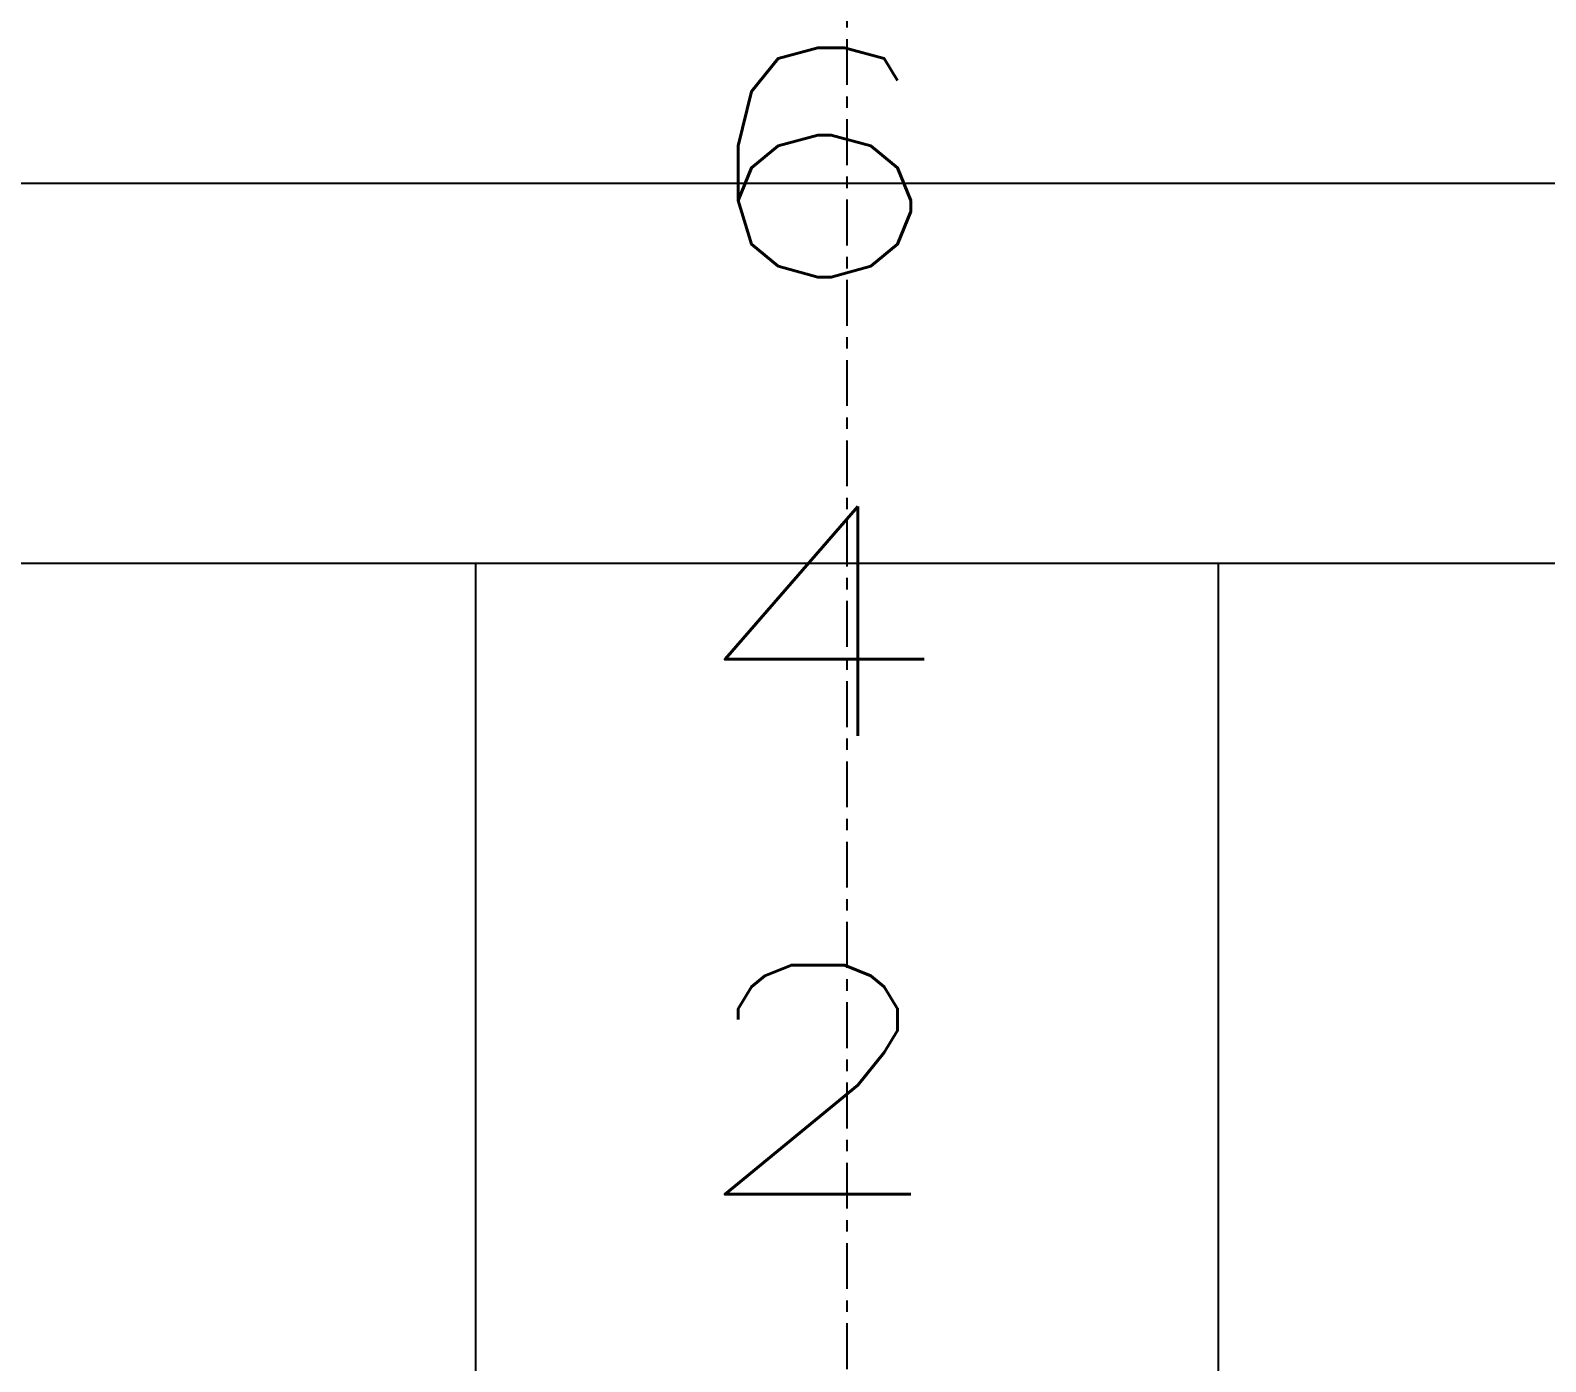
# Model space of a CAD drawing. Extents: x -79364 to 3230, y 28528 to 72157.
# Drawn here: x -73127 to -72466, y 50984 to 51565 of the extents above; entities that cross this region are included whole.
import ezdxf

# ---------------------------------------------------------------- set-up
doc = ezdxf.new("R2010")
doc.units = 0
doc.header["$LTSCALE"] = 500
doc.linetypes.add('CENTER', pattern=[7, 4, -1, 1, -1])
doc.layers.get('0').update_dxf_attribs({"linetype": 'CONTINUOUS'})
doc.layers.add('S0CE1', color=1, linetype='CENTER')
doc.layers.add('S0CO3', color=3, linetype='CONTINUOUS')
doc.styles.add('ROMANS', font='romans.shx', dxfattribs={"height": 200})

msp = doc.modelspace()

# ---------------------------------------------------------------- linework, layer by layer
at = {"color": 0, "linetype": 'ByBlock'}
for p, q in [((-72932.773, 51332.23), (-72932.773, 50915.725)), ((-72608.873, 51332.23), (-72608.873, 50915.725))]:
    msp.add_line(p, q, dxfattribs=at)
at = {"layer": 'S0CE1', "color": 0, "linetype": 'CENTER', "ltscale": 0.01}
msp.add_line((-72770.823, 56950.838), (-72770.823, 47425.116), dxfattribs=at)
at = {"layer": 'S0CO3', "color": 0}
for p, q in [((-73770.823, 51498.013), (-50673.624, 51498.013)), ((-73770.823, 51332.23), (-64020.823, 51332.23))]:
    msp.add_line(p, q, dxfattribs=at)

# ---------------------------------------------------------------- texts
at = {"layer": 'S0CO3', "color": 0, "style": 'ROMANS', "width": 1.35}
for s, p in [('6', (-72841.254, 51457.066)), ('4', (-72841.254, 51257.066)), ('2', (-72841.254, 51057.066))]:
    msp.add_text(s, height=100, dxfattribs=at).set_placement(p)

doc.saveas('drawing.dxf')
